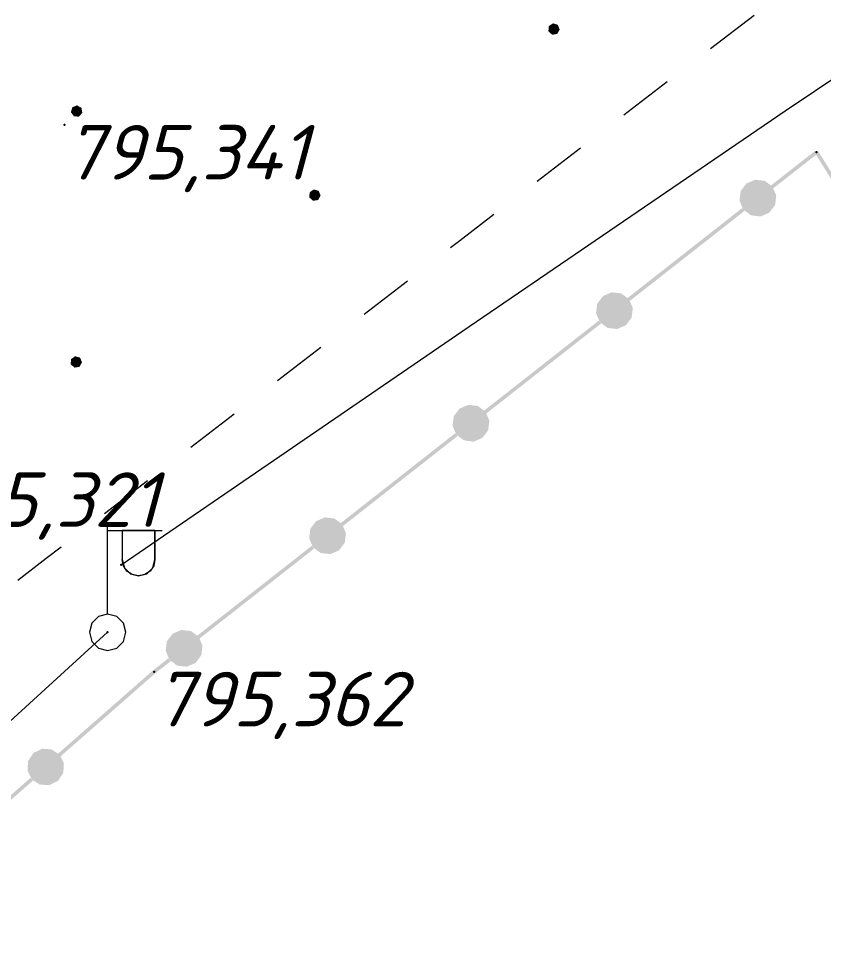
# Model space of a CAD drawing. Header units: metres. Extents: x 629572 to 645168, y 4785785 to 4790166.
# Drawn here: x 633802.22 to 633824.35, y 4788025.96 to 4788051.14 of the extents above; entities that cross this region are included whole.
import ezdxf

# ---------------------------------------------------------------- set-up
doc = ezdxf.new("R2010")
doc.units = ezdxf.units.M
doc.linetypes.add('Сплошная', pattern=[0])
doc.linetypes.add('Штриховая 1.5-1.5', pattern=[3, 1.5, -1.5])
doc.layers.get('0').update_dxf_attribs({"linetype": 'CONTINUOUS'})
for name, color, linetype in [('Дороги с покрытием (край_ бровка)', 7, 'CONTINUOUS'), ('Дороги с покрытием (осевая линия)', 7, 'CONTINUOUS'), ('Нурсултан', 7, 'CONTINUOUS'), ('Ограды металлические (H менее 1м) на металлических круглых столбах с шагом', 7, 'CONTINUOUS'), ('Проезжие части улиц и тротуаров (без бортового камня)', 7, 'CONTINUOUS'), ('тест', 7, 'CONTINUOUS'), ('Фонарь электр._ на мет.столб', 7, 'CONTINUOUS')]:
    doc.layers.add(name, color=color, linetype=linetype)
doc.layers.add('ЛЭП н.напряж.', color=10, linetype='SIL_KAB_NIZVOLT', lineweight=13)
doc.styles.add('ISOCPEUR', font='isocpeui.ttf')
doc.styles.get("Standard").update_dxf_attribs({"font": 'isocpeui.ttf'})
doc.linetypes.add('SIL_KAB_NIZVOLT', pattern='A,1,["<",Standard,S=1.6,R=0,X=-1,Y=-0.8],6,0,1,[">",Standard,S=1.6,R=0,X=-0.8,Y=-0.8],-2,8,-2', length=20)

# ---------------------------------------------------------------- blocks, each defined once
blk = doc.blocks.new('34 - 110.1.1 фонарь на  метал.столб')
at = {"color": 7, "linetype": 'Continuous', "lineweight": 0, "flags": 128}
for points in [[(0, 0.5), (0, 3)], [(0, 2.8), (1.5, 2.8)], [(0.4, 2.8), (0.4, 2)], [(1.3, 2.8), (1.3, 2)], [(1.3, 2), (1.266, 1.828), (1.168, 1.682), (1.022, 1.584), (0.85, 1.55), (0.678, 1.584), (0.532, 1.682), (0.434, 1.828), (0.4, 2)]]:
    blk.add_lwpolyline(points, dxfattribs=at)
at = {"color": 7, "linetype": 'Continuous', "lineweight": 0, "true_color": 0xffffff, "flags": 128}
blk.add_lwpolyline([(1.3, 2.8), (0.4, 2.8), (0.4, 2), (0.46, 1.775), (0.625, 1.61), (0.85, 1.55), (1.075, 1.61), (1.24, 1.775), (1.3, 2), (1.3, 2.8)], close=True, dxfattribs=at)
at = {"color": 7, "linetype": 'Continuous', "lineweight": 0, "flags": 128}
blk.add_lwpolyline([(0, 0.5), (-0.25, 0.433), (-0.433, 0.25), (-0.5, 0), (-0.433, -0.25), (-0.25, -0.433), (0, -0.5), (0.25, -0.433), (0.433, -0.25), (0.5, 0), (0.433, 0.25), (0.25, 0.433), (0, 0.5)], close=True, dxfattribs=at)
at = {"color": 7, "style": 'ISOCPEUR', "flags": 1}
for tag in ['X', 'Отметка', 'Имя объекта CREDO-III', 'Код объекта CREDO-III', 'Y']:
    blk.add_attdef(tag, (0, 0), '', height=2.5, dxfattribs=at)

msp = doc.modelspace()

# ---------------------------------------------------------------- hatches: boundary and pattern name
at = {"layer": 'Дороги с покрытием (осевая линия)'}
for points in [[(633817.021, 4788050.711), (633817.026, 4788050.712), (633817.028, 4788050.716), (633817.088, 4788050.821), (633817.093, 4788050.829), (633817.084, 4788050.834), (633817.084, 4788050.834), (633817.093, 4788050.829), (633817.095, 4788050.834), (633817.093, 4788050.838), (633817.077, 4788050.878), (633817.045, 4788050.959), (633817.043, 4788050.963), (633817.041, 4788050.964), (633817.038, 4788050.965), (633817.035, 4788050.955), (633817.037, 4788050.956), (633817.035, 4788050.955), (633817.038, 4788050.965), (633817.017, 4788050.968), (633816.985, 4788050.972), (633817.038, 4788050.965), (633816.914, 4788051.002), (633816.905, 4788051.001), (633816.798, 4788050.927), (633816.794, 4788050.919), (633816.787, 4788050.814), (633816.785, 4788050.789), (633816.795, 4788050.789), (633816.795, 4788050.789), (633816.785, 4788050.789), (633816.785, 4788050.786), (633816.785, 4788050.785), (633816.788, 4788050.781), (633816.884, 4788050.694), (633816.893, 4788050.691), (633817.021, 4788050.711), (633817.02, 4788050.721)], [(633803.703, 4788048.695), (633803.702, 4788048.69), (633803.669, 4788048.574), (633803.667, 4788048.565), (633803.665, 4788048.56), (633803.668, 4788048.556), (633803.673, 4788048.56), (633803.676, 4788048.562), (633803.676, 4788048.562), (633803.668, 4788048.556), (633803.693, 4788048.522), (633803.744, 4788048.451), (633803.752, 4788048.456), (633803.746, 4788048.452), (633803.744, 4788048.451), (633803.747, 4788048.447), (633803.749, 4788048.447), (633803.752, 4788048.446), (633803.773, 4788048.449), (633803.795, 4788048.451), (633803.752, 4788048.446), (633803.882, 4788048.44), (633803.882, 4788048.45), (633803.882, 4788048.45), (633803.882, 4788048.44), (633803.887, 4788048.44), (633803.89, 4788048.443), (633803.976, 4788048.541), (633803.979, 4788048.544), (633803.978, 4788048.549), (633803.96, 4788048.653), (633803.956, 4788048.677), (633803.946, 4788048.676), (633803.956, 4788048.677), (633803.955, 4788048.68), (633803.955, 4788048.682), (633803.951, 4788048.684), (633803.95, 4788048.683), (633803.946, 4788048.677), (633803.951, 4788048.684), (633803.901, 4788048.702), (633803.889, 4788048.707), (633803.889, 4788048.707), (633803.951, 4788048.684), (633803.836, 4788048.747), (633803.832, 4788048.749), (633803.828, 4788048.747), (633803.708, 4788048.697), (633803.712, 4788048.687), (633803.708, 4788048.697)], [(633810.452, 4788046.146), (633810.457, 4788046.147), (633810.459, 4788046.151), (633810.518, 4788046.256), (633810.523, 4788046.265), (633810.526, 4788046.269), (633810.524, 4788046.273), (633810.519, 4788046.271), (633810.516, 4788046.27), (633810.524, 4788046.273), (633810.508, 4788046.313), (633810.475, 4788046.394), (633810.466, 4788046.39), (633810.469, 4788046.4), (633810.447, 4788046.403), (633810.403, 4788046.409), (633810.469, 4788046.4), (633810.344, 4788046.437), (633810.341, 4788046.427), (633810.335, 4788046.436), (633810.228, 4788046.361), (633810.234, 4788046.353), (633810.234, 4788046.353), (633810.228, 4788046.361), (633810.224, 4788046.358), (633810.224, 4788046.354), (633810.217, 4788046.249), (633810.216, 4788046.224), (633810.216, 4788046.221), (633810.215, 4788046.219), (633810.219, 4788046.216), (633810.315, 4788046.128), (633810.322, 4788046.136), (633810.319, 4788046.132), (633810.315, 4788046.128), (633810.324, 4788046.126), (633810.332, 4788046.128), (633810.357, 4788046.137), (633810.324, 4788046.126), (633810.452, 4788046.146), (633810.451, 4788046.156), (633810.451, 4788046.156)], [(633803.896, 4788041.562), (633803.901, 4788041.563), (633803.904, 4788041.567), (633803.962, 4788041.672), (633803.967, 4788041.681), (633803.97, 4788041.685), (633803.968, 4788041.689), (633803.963, 4788041.687), (633803.958, 4788041.685), (633803.968, 4788041.689), (633803.952, 4788041.729), (633803.919, 4788041.81), (633803.917, 4788041.814), (633803.915, 4788041.815), (633803.912, 4788041.816), (633803.891, 4788041.818), (633803.847, 4788041.824), (633803.847, 4788041.824), (633803.912, 4788041.816), (633803.787, 4788041.852), (633803.784, 4788041.843), (633803.784, 4788041.843), (633803.787, 4788041.852), (633803.779, 4788041.851), (633803.672, 4788041.776), (633803.668, 4788041.769), (633803.678, 4788041.768), (633803.678, 4788041.768), (633803.668, 4788041.769), (633803.661, 4788041.664), (633803.66, 4788041.639), (633803.66, 4788041.636), (633803.66, 4788041.634), (633803.663, 4788041.631), (633803.76, 4788041.543), (633803.764, 4788041.548), (633803.763, 4788041.548), (633803.76, 4788041.543), (633803.763, 4788041.54), (633803.768, 4788041.541), (633803.766, 4788041.551), (633803.766, 4788041.551), (633803.768, 4788041.541), (633803.777, 4788041.544), (633803.812, 4788041.555), (633803.768, 4788041.541), (633803.896, 4788041.562), (633803.895, 4788041.572), (633803.895, 4788041.572)]]:
    msp.add_hatch(color=7, dxfattribs=at).paths.add_polyline_path(points)
at = {"layer": 'Ограды металлические (H менее 1м) на металлических круглых столбах с шагом'}
for points in [[(633825.48, 4788045.407), (633824.196, 4788047.492), (633824.153, 4788047.466), (633824.122, 4788047.505), (633822.902, 4788046.548), (633822.909, 4788046.539), (633822.732, 4788046.672), (633822.727, 4788046.674), (633822.47, 4788046.704), (633822.469, 4788046.695), (633822.465, 4788046.704), (633822.46, 4788046.701), (633822.35, 4788046.644), (633822.465, 4788046.704), (633822.227, 4788046.602), (633822.224, 4788046.601), (633822.223, 4788046.599), (633822.071, 4788046.396), (633822.068, 4788046.392), (633822.066, 4788046.39), (633822.066, 4788046.387), (633822.037, 4788046.15), (633822.035, 4788046.13), (633822.045, 4788046.129), (633822.035, 4788046.13), (633822.034, 4788046.127), (633822.035, 4788046.125), (633822.038, 4788046.126), (633822.045, 4788046.129), (633822.035, 4788046.125), (633822.108, 4788045.956), (633822.137, 4788045.887), (633822.146, 4788045.891), (633822.137, 4788045.887), (633822.138, 4788045.884), (633822.14, 4788045.883), (633822.189, 4788045.852), (633822.25, 4788045.813), (633822.14, 4788045.883), (633822.347, 4788045.728), (633822.352, 4788045.726), (633822.371, 4788045.725), (633822.482, 4788045.72), (633822.352, 4788045.726), (633822.609, 4788045.695), (633822.612, 4788045.694), (633822.614, 4788045.695), (633822.619, 4788045.698), (633822.729, 4788045.755), (633822.614, 4788045.695), (633822.852, 4788045.797), (633822.855, 4788045.798), (633822.856, 4788045.8), (633823.008, 4788046.003), (633823.012, 4788046.007), (633823.013, 4788046.009), (633823.014, 4788046.012), (633823.042, 4788046.249), (633823.045, 4788046.269), (633823.045, 4788046.272), (633823.044, 4788046.274), (633823.041, 4788046.273), (633823.035, 4788046.27), (633823.044, 4788046.274), (633822.971, 4788046.444), (633822.957, 4788046.478), (633822.964, 4788046.469), (633824.14, 4788047.392), (633825.395, 4788045.355)], [(633822.107, 4788045.924), (633818.961, 4788043.454), (633818.968, 4788043.445), (633818.791, 4788043.578), (633818.785, 4788043.57), (633818.789, 4788043.576), (633818.791, 4788043.578), (633818.789, 4788043.58), (633818.786, 4788043.58), (633818.767, 4788043.581), (633818.674, 4788043.585), (633818.786, 4788043.58), (633818.529, 4788043.611), (633818.528, 4788043.601), (633818.528, 4788043.605), (633818.529, 4788043.611), (633818.526, 4788043.611), (633818.524, 4788043.61), (633818.286, 4788043.508), (633818.283, 4788043.507), (633818.282, 4788043.505), (633818.29, 4788043.499), (633818.282, 4788043.505), (633818.13, 4788043.302), (633818.126, 4788043.298), (633818.134, 4788043.292), (633818.126, 4788043.298), (633818.125, 4788043.296), (633818.124, 4788043.293), (633818.096, 4788043.056), (633818.094, 4788043.036), (633818.093, 4788043.034), (633818.094, 4788043.031), (633818.167, 4788042.862), (633818.196, 4788042.793), (633818.197, 4788042.791), (633818.199, 4788042.789), (633818.205, 4788042.797), (633818.199, 4788042.789), (633818.248, 4788042.758), (633818.309, 4788042.72), (633818.199, 4788042.789), (633818.406, 4788042.634), (633818.412, 4788042.642), (633818.408, 4788042.636), (633818.406, 4788042.634), (633818.411, 4788042.632), (633818.668, 4788042.601), (633818.671, 4788042.601), (633818.673, 4788042.602), (633818.669, 4788042.611), (633818.673, 4788042.602), (633818.911, 4788042.703), (633818.914, 4788042.704), (633818.915, 4788042.707), (633819.067, 4788042.909), (633819.07, 4788042.914), (633819.062, 4788042.92), (633819.07, 4788042.914), (633819.072, 4788042.919), (633819.101, 4788043.156), (633819.103, 4788043.175), (633819.093, 4788043.177), (633819.103, 4788043.175), (633819.103, 4788043.181), (633819.03, 4788043.35), (633819.016, 4788043.384), (633819.023, 4788043.375), (633822.169, 4788045.845)], [(633818.166, 4788042.83), (633815.02, 4788040.36), (633815.027, 4788040.351), (633814.849, 4788040.484), (633814.843, 4788040.476), (633814.848, 4788040.482), (633814.849, 4788040.484), (633814.845, 4788040.486), (633814.588, 4788040.517), (633814.586, 4788040.507), (633814.587, 4788040.511), (633814.588, 4788040.517), (633814.585, 4788040.518), (633814.583, 4788040.516), (633814.345, 4788040.415), (633814.348, 4788040.406), (633814.345, 4788040.415), (633814.342, 4788040.414), (633814.34, 4788040.412), (633814.188, 4788040.209), (633814.185, 4788040.205), (633814.183, 4788040.2), (633814.155, 4788039.963), (633814.152, 4788039.943), (633814.153, 4788039.938), (633814.225, 4788039.768), (633814.255, 4788039.7), (633814.264, 4788039.704), (633814.255, 4788039.7), (633814.256, 4788039.697), (633814.258, 4788039.696), (633814.307, 4788039.664), (633814.367, 4788039.626), (633814.258, 4788039.696), (633814.465, 4788039.54), (633814.471, 4788039.548), (633814.467, 4788039.542), (633814.465, 4788039.54), (633814.467, 4788039.539), (633814.47, 4788039.538), (633814.488, 4788039.538), (633814.581, 4788039.534), (633814.47, 4788039.538), (633814.727, 4788039.507), (633814.728, 4788039.517), (633814.727, 4788039.514), (633814.727, 4788039.507), (633814.729, 4788039.507), (633814.732, 4788039.508), (633814.97, 4788039.61), (633814.966, 4788039.619), (633814.974, 4788039.613), (633815.126, 4788039.816), (633815.129, 4788039.82), (633815.121, 4788039.826), (633815.129, 4788039.82), (633815.131, 4788039.822), (633815.131, 4788039.825), (633815.16, 4788040.062), (633815.162, 4788040.082), (633815.161, 4788040.087), (633815.089, 4788040.256), (633815.074, 4788040.291), (633815.081, 4788040.282), (633818.228, 4788042.751)], [(633814.225, 4788039.737), (633811.078, 4788037.267), (633811.085, 4788037.258), (633810.908, 4788037.391), (633810.903, 4788037.393), (633810.902, 4788037.383), (633810.903, 4788037.393), (633810.646, 4788037.424), (633810.646, 4788037.416), (633810.646, 4788037.417), (633810.646, 4788037.424), (633810.644, 4788037.424), (633810.641, 4788037.423), (633810.637, 4788037.42), (633810.526, 4788037.363), (633810.641, 4788037.423), (633810.403, 4788037.321), (633810.401, 4788037.32), (633810.399, 4788037.318), (633810.407, 4788037.312), (633810.399, 4788037.318), (633810.247, 4788037.115), (633810.244, 4788037.111), (633810.242, 4788037.109), (633810.242, 4788037.106), (633810.213, 4788036.869), (633810.211, 4788036.849), (633810.221, 4788036.848), (633810.211, 4788036.849), (633810.212, 4788036.844), (633810.214, 4788036.845), (633810.221, 4788036.848), (633810.212, 4788036.844), (633810.284, 4788036.675), (633810.313, 4788036.606), (633810.315, 4788036.604), (633810.317, 4788036.602), (633810.323, 4788036.61), (633810.317, 4788036.602), (633810.524, 4788036.447), (633810.529, 4788036.445), (633810.786, 4788036.414), (633810.786, 4788036.422), (633810.786, 4788036.42), (633810.786, 4788036.414), (633810.788, 4788036.413), (633810.791, 4788036.415), (633810.795, 4788036.417), (633810.906, 4788036.475), (633810.791, 4788036.415), (633811.029, 4788036.516), (633811.031, 4788036.517), (633811.033, 4788036.519), (633811.025, 4788036.525), (633811.033, 4788036.519), (633811.185, 4788036.722), (633811.188, 4788036.726), (633811.19, 4788036.729), (633811.19, 4788036.731), (633811.219, 4788036.968), (633811.221, 4788036.988), (633811.211, 4788036.989), (633811.22, 4788036.993), (633811.148, 4788037.163), (633811.133, 4788037.197), (633811.14, 4788037.188), (633814.287, 4788039.658)], [(633810.284, 4788036.643), (633807.137, 4788034.173), (633807.144, 4788034.164), (633806.967, 4788034.297), (633806.961, 4788034.289), (633806.965, 4788034.295), (633806.967, 4788034.297), (633806.965, 4788034.299), (633806.962, 4788034.299), (633806.944, 4788034.3), (633806.851, 4788034.304), (633806.962, 4788034.299), (633806.705, 4788034.33), (633806.704, 4788034.32), (633806.705, 4788034.324), (633806.705, 4788034.33), (633806.703, 4788034.33), (633806.7, 4788034.329), (633806.704, 4788034.32), (633806.7, 4788034.329), (633806.462, 4788034.228), (633806.466, 4788034.218), (633806.462, 4788034.228), (633806.46, 4788034.227), (633806.458, 4788034.224), (633806.466, 4788034.218), (633806.458, 4788034.224), (633806.306, 4788034.022), (633806.303, 4788034.017), (633806.311, 4788034.011), (633806.303, 4788034.017), (633806.301, 4788034.015), (633806.301, 4788034.013), (633806.272, 4788033.775), (633806.27, 4788033.756), (633806.271, 4788033.75), (633806.343, 4788033.581), (633806.372, 4788033.512), (633806.373, 4788033.51), (633806.375, 4788033.508), (633806.583, 4788033.353), (633806.589, 4788033.361), (633806.584, 4788033.355), (633806.583, 4788033.353), (633806.587, 4788033.351), (633806.844, 4788033.32), (633806.845, 4788033.33), (633806.845, 4788033.326), (633806.844, 4788033.32), (633806.847, 4788033.32), (633806.849, 4788033.321), (633807.087, 4788033.423), (633807.084, 4788033.432), (633807.087, 4788033.423), (633807.09, 4788033.424), (633807.092, 4788033.426), (633807.244, 4788033.629), (633807.247, 4788033.633), (633807.249, 4788033.638), (633807.277, 4788033.875), (633807.28, 4788033.895), (633807.27, 4788033.896), (633807.28, 4788033.895), (633807.279, 4788033.9), (633807.207, 4788034.069), (633807.192, 4788034.103), (633807.199, 4788034.094), (633810.345, 4788036.564)], [(633806.404, 4788033.471), (633806.342, 4788033.549), (633805.922, 4788033.219), (633805.93, 4788033.209), (633805.953, 4788033.18), (633805.929, 4788033.208), (633805.92, 4788033.218), (633803.315, 4788030.932), (633803.323, 4788030.923), (633803.138, 4788031.046), (633803.133, 4788031.038), (633803.137, 4788031.044), (633803.138, 4788031.046), (633803.136, 4788031.048), (633803.134, 4788031.048), (633803.115, 4788031.048), (633803.004, 4788031.046), (633803.134, 4788031.048), (633802.875, 4788031.065), (633802.875, 4788031.055), (633802.875, 4788031.058), (633802.875, 4788031.065), (633802.87, 4788031.064), (633802.638, 4788030.949), (633802.636, 4788030.948), (633802.634, 4788030.946), (633802.494, 4788030.735), (633802.491, 4788030.73), (633802.489, 4788030.728), (633802.489, 4788030.725), (633802.473, 4788030.487), (633802.472, 4788030.467), (633802.482, 4788030.467), (633802.472, 4788030.467), (633802.472, 4788030.464), (633802.473, 4788030.462), (633802.475, 4788030.463), (633802.482, 4788030.466), (633802.473, 4788030.462), (633802.555, 4788030.297), (633802.588, 4788030.23), (633802.597, 4788030.234), (633802.588, 4788030.23), (633802.589, 4788030.228), (633802.591, 4788030.226), (633802.806, 4788030.082), (633802.812, 4788030.091), (633802.808, 4788030.085), (633802.806, 4788030.082), (633802.811, 4788030.081), (633803.069, 4788030.064), (633803.07, 4788030.071), (633803.07, 4788030.07), (633803.069, 4788030.064), (633803.072, 4788030.064), (633803.075, 4788030.065), (633803.07, 4788030.074), (633803.075, 4788030.065), (633803.307, 4788030.179), (633803.302, 4788030.188), (633803.307, 4788030.179), (633803.309, 4788030.181), (633803.311, 4788030.183), (633803.451, 4788030.394), (633803.454, 4788030.398), (633803.456, 4788030.403), (633803.45, 4788030.403), (633803.446, 4788030.404), (633803.456, 4788030.403), (633803.471, 4788030.641), (633803.473, 4788030.661), (633803.472, 4788030.666), (633803.39, 4788030.832), (633803.374, 4788030.865), (633803.381, 4788030.856), (633805.985, 4788033.142)], [(633799.608, 4788027.56), (633799.615, 4788027.552), (633802.622, 4788030.19), (633802.556, 4788030.265), (633799.549, 4788027.627), (633799.557, 4788027.618), (633799.373, 4788027.741), (633799.367, 4788027.733), (633799.371, 4788027.739), (633799.373, 4788027.741), (633799.37, 4788027.743), (633799.368, 4788027.743), (633799.367, 4788027.733), (633799.368, 4788027.743), (633799.109, 4788027.76), (633799.109, 4788027.75), (633799.109, 4788027.753), (633799.109, 4788027.76), (633799.107, 4788027.76), (633799.104, 4788027.759), (633799.109, 4788027.75), (633799.104, 4788027.759), (633798.872, 4788027.644), (633798.877, 4788027.635), (633798.872, 4788027.644), (633798.87, 4788027.643), (633798.868, 4788027.641), (633798.728, 4788027.43), (633798.725, 4788027.425), (633798.723, 4788027.421), (633798.729, 4788027.42), (633798.733, 4788027.42), (633798.723, 4788027.421), (633798.708, 4788027.182), (633798.706, 4788027.162), (633798.707, 4788027.157), (633798.789, 4788026.992), (633798.822, 4788026.925), (633798.823, 4788026.923), (633798.825, 4788026.921), (633798.831, 4788026.93), (633798.825, 4788026.921), (633798.876, 4788026.893), (633798.938, 4788026.858), (633798.825, 4788026.921), (633799.04, 4788026.778), (633799.046, 4788026.786), (633799.045, 4788026.776), (633799.064, 4788026.776), (633799.175, 4788026.777), (633799.045, 4788026.776), (633799.304, 4788026.759), (633799.304, 4788026.766), (633799.304, 4788026.765), (633799.304, 4788026.759), (633799.309, 4788026.76), (633799.541, 4788026.875), (633799.543, 4788026.876), (633799.545, 4788026.878), (633799.685, 4788027.089), (633799.688, 4788027.093), (633799.69, 4788027.095), (633799.69, 4788027.098), (633799.706, 4788027.336), (633799.707, 4788027.356), (633799.697, 4788027.357), (633799.707, 4788027.356), (633799.707, 4788027.359), (633799.706, 4788027.362), (633799.703, 4788027.36), (633799.7, 4788027.359), (633799.706, 4788027.362), (633799.624, 4788027.527)]]:
    msp.add_hatch(color=7, dxfattribs=at).paths.add_polyline_path(points)

# ---------------------------------------------------------------- linework, layer by layer
at = {"layer": 'Дороги с покрытием (край_ бровка)', "color": 251, "linetype": 'Сплошная', "lineweight": 0, "true_color": 0x636466, "flags": 128}
msp.add_lwpolyline([(633805.046, 4788036.124), (633814.605, 4788042.67), (633823.294, 4788048.596), (633830.24, 4788053.286), (633833.087, 4788055.171), (633836.46, 4788057.374), (633842.715, 4788061.411), (633843.884, 4788062.163), (633847.748, 4788064.651), (633849.388, 4788065.73), (633851.613, 4788067.228), (633851.72, 4788067.3), (633853.994, 4788068.83), (633855.694, 4788069.945), (633857.825, 4788071.277), (633858.816, 4788071.864), (633859.774, 4788072.408), (633862.428, 4788073.823), (633866.946, 4788076.151), (633872.54, 4788078.999), (633877.321, 4788081.432), (633882.815, 4788084.249), (633886.684, 4788086.272), (633890.299, 4788088.222), (633894.812, 4788090.708), (633900.078, 4788093.643), (633902.9, 4788095.219), (633906.534, 4788097.231), (633908.862, 4788098.486), (633913.084, 4788100.669), (633915.309, 4788101.775), (633917.357, 4788102.751), (633919.585, 4788103.756), (633921.707, 4788104.649), (633922.751, 4788105.057), (633924, 4788105.519), (633927.331, 4788106.682), (633929.963, 4788107.574), (633934.401, 4788109.085), (633938.282, 4788110.463), (633939.923, 4788111.077), (633941.405, 4788111.655), (633944.922, 4788113.094), (633949.229, 4788114.912), (633953.675, 4788116.83), (633958.246, 4788118.838), (633962.526, 4788120.752), (633966.178, 4788122.421), (633967.628, 4788123.107), (633969.167, 4788123.86), (633972.724, 4788125.675), (633975.198, 4788126.971), (633979.208, 4788129.061), (633981.046, 4788129.992), (633982.718, 4788130.812), (633984.29, 4788131.555), (633985.789, 4788132.233), (633987.416, 4788132.931), (633989.471, 4788133.777), (633995.241, 4788136.068), (633999.156, 4788137.596), (634007.174, 4788140.741), (634010.351, 4788142.015), (634013.001, 4788143.106), (634015.206, 4788144.046), (634016.996, 4788144.85), (634018.609, 4788145.626), (634020.295, 4788146.492), (634022.085, 4788147.463), (634024.056, 4788148.579), (634028.017, 4788150.913), (634030.954, 4788152.65), (634032.96, 4788153.808), (634034.739, 4788154.797), (634036.399, 4788155.678), (634037.974, 4788156.469), (634039.623, 4788157.254), (634041.375, 4788158.055), (634043.253, 4788158.881), (634045.311, 4788159.756), (634047.848, 4788160.805), (634051.332, 4788162.216), (634052.828, 4788162.82), (634057.019, 4788164.536), (634060.318, 4788165.946), (634064.013, 4788167.583), (634068.265, 4788169.495), (634076.22, 4788173.122), (634082.573, 4788176.054), (634084.9, 4788177.148), (634087.714, 4788178.499), (634090.154, 4788179.683), (634092.836, 4788180.983), (634095.448, 4788182.234), (634097.538, 4788183.209), (634099.484, 4788184.069), (634101.95, 4788185.095), (634102.885, 4788185.477), (634106.386, 4788186.927), (634107.602, 4788187.459), (634108.712, 4788187.967), (634109.746, 4788188.464), (634110.719, 4788188.958), (634111.653, 4788189.465), (634112.645, 4788190.041), (634113.716, 4788190.699), (634114.934, 4788191.478), (634116.704, 4788192.645), (634119.171, 4788194.263), (634120.391, 4788195.028), (634121.499, 4788195.688), (634122.542, 4788196.272), (634123.538, 4788196.789), (634124.556, 4788197.275), (634125.65, 4788197.76), (634126.838, 4788198.249), (634128.164, 4788198.763), (634131.237, 4788199.879), (634132.956, 4788200.496), (634134.36, 4788201.015), (634135.567, 4788201.482), (634136.668, 4788201.931), (634137.685, 4788202.374), (634140.091, 4788203.496), (634143.36, 4788205.089), (634147.887, 4788207.341), (634150.309, 4788208.55), (634154.218, 4788210.483), (634157.28, 4788211.965), (634159.144, 4788212.854), (634165.291, 4788215.781), (634170.228, 4788218.115), (634174.339, 4788220.036), (634178.562, 4788221.971), (634181.64, 4788223.325), (634182.932, 4788223.861), (634184.352, 4788224.424), (634187.615, 4788225.65), (634190.256, 4788226.595), (634193.67, 4788227.785), (634194.008, 4788227.902), (634196.786, 4788228.869), (634198.495, 4788229.483), (634202.266, 4788230.889), (634206.031, 4788232.311), (634209.794, 4788233.74), (634209.794, 4788233.74)], dxfattribs=at)
at = {"layer": 'ЛЭП н.напряж.', "lineweight": 13}
msp.add_lwpolyline([(633690.408, 4787911.536), (633703.379, 4787931.424), (633715.894, 4787947.103), (633731.111, 4787963.693), (633755.856, 4787989.925), (633781.195, 4788012.8), (633804.674, 4788034.266)], dxfattribs=at)
at = {"layer": 'Нурсултан', "color": 7}
for p in [(633803.49, 4788048.21, 8.664), (633824.153, 4788047.466, 8.533), (633805.046, 4788036.124, 8.69), (633804.674, 4788034.266, -786.677), (633805.953, 4788033.18, 8.685)]:
    msp.add_point(p, dxfattribs=at)
at = {"layer": 'Проезжие части улиц и тротуаров (без бортового камня)', "linetype": 'Штриховая 1.5-1.5', "lineweight": 0, "flags": 128}
msp.add_lwpolyline([(633746.902, 4787962.215), (633745.581, 4787963.095), (633744.292, 4787963.981), (633743.067, 4787964.879), (633741.759, 4787965.912), (633740.482, 4787966.983), (633739.97, 4787967.447), (633739.655, 4787967.772), (633739.46, 4787968.049), (633739.294, 4787968.388), (633739.181, 4787968.7), (633739.065, 4787969.098), (633739.012, 4787969.3), (633738.868, 4787969.818), (633738.708, 4787970.301), (633738.614, 4787970.58), (633738.47, 4787971.038), (633738.37, 4787971.42), (633738.29, 4787971.866), (633738.268, 4787972.261), (633738.298, 4787972.673), (633738.377, 4787973.149), (633738.483, 4787973.609), (633738.631, 4787974.144), (633738.956, 4787975.194), (633738.956, 4787975.194), (633739.208, 4787975.425), (633739.45, 4787975.694), (633739.685, 4787976.005), (633739.923, 4787976.371), (633740.433, 4787977.289), (633740.692, 4787977.77), (633741.143, 4787978.518), (633741.357, 4787978.816), (633741.575, 4787979.077), (633742.514, 4787980.062), (633744.468, 4787982.056), (633747.602, 4787985.23), (633749.111, 4787986.758), (633752.584, 4787990.298), (633753.438, 4787991.187), (633754.566, 4787992.362), (633755.639, 4787993.498), (633756.517, 4787994.455), (633757.437, 4787995.506), (633758.183, 4787996.422), (633758.486, 4787996.834), (633758.789, 4787997.291), (633759.1, 4787997.805), (633759.444, 4787998.416), (633759.81, 4787999.094), (633760.587, 4788000.499), (633760.935, 4788001.059), (633761.274, 4788001.55), (633761.617, 4788001.988), (633761.969, 4788002.382), (633763.383, 4788003.789), (633765.518, 4788005.841), (633768.521, 4788008.657), (633771.457, 4788011.339), (633773.192, 4788012.886), (633774.8, 4788014.288), (633776.267, 4788015.533), (633777.584, 4788016.613), (633782.542, 4788020.502), (633792.124, 4788027.924), (633802.987, 4788036.3), (633814.351, 4788045.036), (633823.705, 4788052.202), (633828.632, 4788055.943), (633829.847, 4788056.836), (633831.15, 4788057.767), (633834.032, 4788059.755), (633836.619, 4788061.477), (633839.562, 4788063.386), (633843.399, 4788065.829), (633844.508, 4788066.533), (633846.644, 4788067.87), (633848.959, 4788069.282), (633853.46, 4788071.949), (633857.028, 4788074.026), (633857.983, 4788074.581), (633859.082, 4788075.22), (633865.094, 4788078.71), (633874.997, 4788084.412), (633880.133, 4788087.327), (633884.113, 4788089.544), (633887.959, 4788091.622), (633892.703, 4788094.125), (633901.35, 4788098.601), (633906.854, 4788101.411), (633906.967, 4788101.468), (633908.435, 4788102.202), (633910.059, 4788102.99), (633913.177, 4788104.458), (633913.992, 4788104.838), (633916.3, 4788105.916), (633917.818, 4788106.63), (633923.307, 4788109.211), (633934.332, 4788114.381), (633943.737, 4788118.752), (633950.662, 4788121.885), (633957.608, 4788124.971), (633963.982, 4788127.777), (633969.881, 4788130.342), (633974.659, 4788132.397), (633975.791, 4788132.883), (633981.698, 4788135.43), (633986.011, 4788137.299), (633991.871, 4788139.839), (634005.81, 4788145.888), (634016.345, 4788150.488), (634019.313, 4788151.813), (634022.768, 4788153.382), (634026.348, 4788155.025), (634029.171, 4788156.321), (634032.654, 4788157.907), (634035.59, 4788159.224), (634042.502, 4788162.257), (634048.823, 4788164.998), (634049.982, 4788165.5), (634057.459, 4788168.748), (634062.398, 4788170.904), (634066.474, 4788172.683), (634076.342, 4788176.997), (634083.151, 4788180), (634087.114, 4788181.816), (634091.054, 4788183.682), (634094.982, 4788185.573), (634101.512, 4788188.756), (634109.976, 4788192.904), (634113.069, 4788194.422), (634115.465, 4788195.597), (634117.821, 4788196.775), (634117.916, 4788196.822), (634120.177, 4788197.954), (634121.429, 4788198.56), (634122.556, 4788199.083), (634126.335, 4788200.719), (634127.455, 4788201.197), (634131.76, 4788203.039), (634134.768, 4788204.346), (634137.161, 4788205.413), (634139.515, 4788206.499), (634142.55, 4788207.931), (634145.501, 4788209.337), (634148.617, 4788210.822), (634151.954, 4788212.397), (634154.703, 4788213.671), (634162.386, 4788217.168), (634171.591, 4788221.311), (634175.962, 4788223.247), (634179.181, 4788224.643), (634182.067, 4788225.848), (634185.376, 4788227.185), (634188.432, 4788228.391), (634191.616, 4788229.622), (634196.592, 4788231.496), (634198.558, 4788232.195), (634200.963, 4788233.008), (634205.365, 4788234.433), (634206.576, 4788234.817), (634208.461, 4788235.419), (634210.645, 4788236.125), (634212.834, 4788236.819), (634214.466, 4788237.317), (634215.643, 4788237.625), (634216.508, 4788237.827), (634216.828, 4788237.9), (634218.011, 4788238.188), (634219.052, 4788238.455), (634220.325, 4788238.781), (634223.996, 4788239.743), (634226.023, 4788240.299), (634227.647, 4788240.77), (634229.315, 4788241.288), (634231.552, 4788242.009), (634235.294, 4788243.241), (634236.324, 4788243.581), (634241.099, 4788245.141), (634244.798, 4788246.335), (634246.898, 4788247.014), (634254.277, 4788249.382), (634258.281, 4788250.643), (634261.675, 4788251.689), (634264.157, 4788252.464), (634267.598, 4788253.582), (634268.712, 4788253.947), (634272.764, 4788255.245), (634275.958, 4788256.201), (634277.94, 4788256.746), (634279.804, 4788257.215), (634281.576, 4788257.614), (634283.273, 4788257.947), (634285.16, 4788258.275), (634287.019, 4788258.569), (634288.852, 4788258.83), (634290.659, 4788259.059), (634292.573, 4788259.268), (634294.457, 4788259.438), (634296.312, 4788259.571), (634298.137, 4788259.666), (634300.051, 4788259.725), (634301.931, 4788259.74), (634303.777, 4788259.713), (634305.591, 4788259.642)], dxfattribs=at)
at = {"layer": 'тест', "color": 7}
msp.add_point((633805.046, 4788036.124, 795.367), dxfattribs=at)

# ---------------------------------------------------------------- block references
at = {"layer": 'Фонарь электр._ на мет.столб', "color": 7, "linetype": 'Continuous'}
msp.add_blockref('34 - 110.1.1 фонарь на  метал.столб', (633804.674, 4788034.266, 795.239), dxfattribs=at)

# ---------------------------------------------------------------- texts
at = {"layer": 'Нурсултан', "color": 251, "char_height": 1.5, "attachment_point": 1, "style": 'ISOCPEUR'}
for s, insert in [('795,341', (633803.49, 4788048.21, 8.664)), ('795,321', (633799.481, 4788038.662, 8.644)), ('795,362', (633805.953, 4788033.18, 8.685))]:
    msp.add_mtext(s, dxfattribs=dict(at, insert=insert))

doc.saveas('drawing.dxf')
